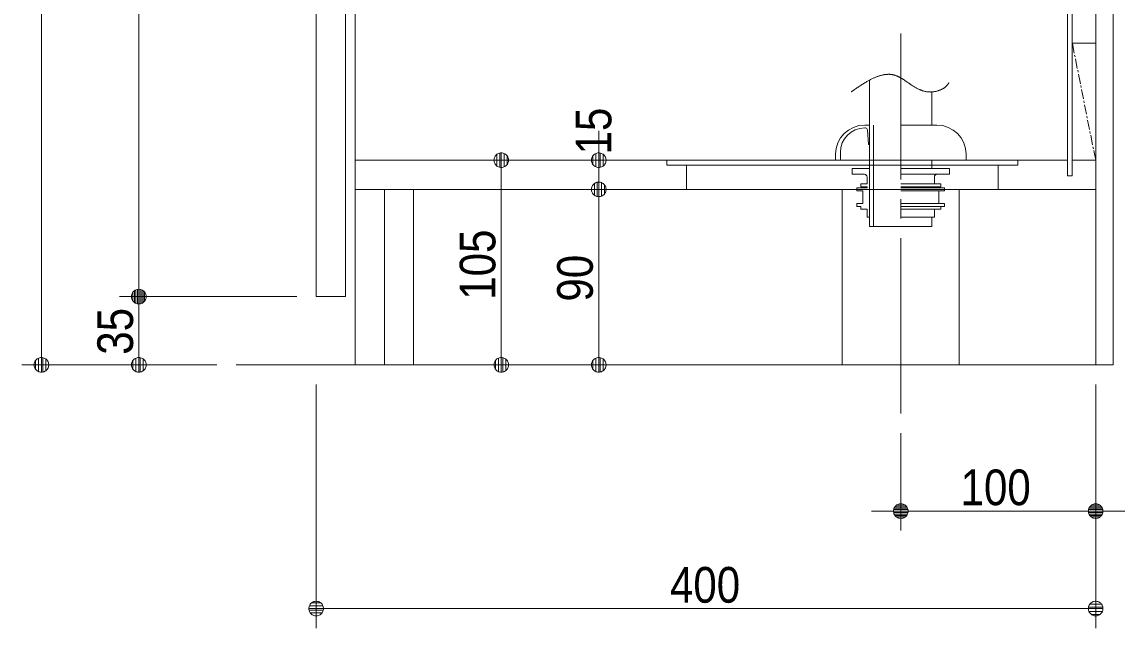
# Model space of a CAD drawing. Units: millimetres, scale not verified. Extents: x -3031 to 3031, y -1522 to 1522.
# Drawn here: x -654 to -92, y -1035 to -724 of the extents above; entities that cross this region are included whole.
import ezdxf
from ezdxf.enums import TextEntityAlignment as Align

# ---------------------------------------------------------------- set-up
doc = ezdxf.new("R2010")
doc.units = ezdxf.units.MM
doc.header["$LTSCALE"] = 10
for name, pattern in [('CHAIN1', [8, 5, -1, 1, -1]), ('CHAIN2', [12, 9, -1, 1, -1]), ('DASHED1', [1.8, 1.2, -0.6])]:
    doc.linetypes.add(name, pattern=pattern)
for name, color, linetype, lineweight in [('0-1_5ボウル・キャビネット', 7, 'Continuous', 9), ('0-2_2寸法-2', 7, 'Continuous', 9), ('0-3_0', 7, 'Continuous', 9), ('0-4_2寸法-1', 7, 'Continuous', 9), ('0-5_4給排水', 7, 'DASHED1', 9)]:
    doc.layers.add(name, color=color, linetype=linetype, lineweight=lineweight)
doc.styles.add('ＭＳ Ｐゴシック', font='')
doc.styles.get('ＭＳ Ｐゴシック').set_extended_font_data('MS PGothic')

# ---------------------------------------------------------------- blocks, each defined once
blk = doc.blocks.new('_Dot')
at = {"layer": '0-3_0'}
for p, q in [((-5, 0), (-10, 0)), ((4.89, 1), (-4.89, 1)), ((3.99, 3), (-3.99, 3)), ((4.58, -1.99), (-4.58, -1.99)), ((3, -3.99), (-3, -3.99))]:
    blk.add_line(p, q, dxfattribs=at)
for points in [[(5, 0), (4.96, 0.63), (4.84, 1.24), (4.65, 1.84), (4.38, 2.41), (4.05, 2.94), (3.64, 3.42), (3.19, 3.85), (2.68, 4.22), (2.13, 4.52), (1.55, 4.76), (0.94, 4.91), (0.31, 4.99), (-0.31, 4.99), (-0.94, 4.91), (-1.55, 4.76), (-2.13, 4.52), (-2.68, 4.22), (-3.19, 3.85), (-3.64, 3.42), (-4.05, 2.94), (-4.38, 2.41), (-4.65, 1.84), (-4.84, 1.24), (-4.96, 0.63), (-5, 0), (0, 0)], [(-5, 0), (-4.96, -0.63), (-4.84, -1.24), (-4.65, -1.84), (-4.38, -2.41), (-4.05, -2.94), (-3.64, -3.42), (-3.19, -3.85), (-2.68, -4.22), (-2.13, -4.52), (-1.55, -4.76), (-0.94, -4.91), (-0.31, -4.99), (0.31, -4.99), (0.94, -4.91), (1.55, -4.76), (2.13, -4.52), (2.68, -4.22), (3.19, -3.85), (3.64, -3.42), (4.05, -2.94), (4.38, -2.41), (4.65, -1.84), (4.84, -1.24), (4.96, -0.63), (5, 0), (0, 0)]]:
    blk.add_lwpolyline(points, close=True, dxfattribs=at)
blk = doc.blocks.new('グループ-10')
at = {"layer": '0-1_5ボウル・キャビネット', "linetype": 'CHAIN1'}
blk.add_line((7910, -7950), (7790, -7350), dxfattribs=at)
at = {"layer": '0-1_5ボウル・キャビネット'}
blk.add_lwpolyline([(7910, -7950), (7790, -7950), (7790, -7350), (7910, -7350)], close=True, dxfattribs=at)
blk = doc.blocks.new('グループ-12')
at = {"layer": '0-5_4給排水', "linetype": 'Continuous'}
for p, q in [((6768.7, -7530), (6768.7, -7530)), ((6775.4, -7527), (6775.4, -7527)), ((6782.1, -7524.2), (6782.1, -7524.2)), ((6788.8, -7521.6), (6788.9, -7521.6)), ((6795.5, -7519.2), (6795.5, -7519.2)), ((6802.2, -7517), (6802.2, -7517)), ((6808.8, -7515.1), (6808.9, -7515.1)), ((6815.5, -7513.5), (6816.6, -7513.2)), ((6821, -7512.3), (6821, -7512.3)), ((6825.4, -7511.5), (6825.4, -7511.5)), ((6829.8, -7510.8), (6829.8, -7510.8)), ((6834.2, -7510.3), (6834.2, -7510.3)), ((6838.5, -7510), (6838.5, -7510)), ((6842.8, -7509.7), (6842.8, -7509.7)), ((6847.1, -7509.6), (6847.1, -7509.6)), ((6851.4, -7509.7), (6851.4, -7509.7)), ((6855.7, -7510), (6855.7, -7510)), ((6864.1, -7510.9), (6865.2, -7511.1)), ((6871.2, -7512.3), (6872.3, -7512.5)), ((6879.9, -7514.7), (6879.9, -7514.7)), ((6883.6, -7515.9), (6883.6, -7515.9)), ((6887.4, -7517.3), (6887.4, -7517.4)), ((6891.1, -7518.9), (6891.1, -7518.9)), ((6894.8, -7520.5), (6894.8, -7520.5)), ((6898.5, -7522.3), (6898.5, -7522.3)), ((6902.2, -7524.1), (6902.2, -7524.1)), ((6905.9, -7526.1), (6905.9, -7526.1)), ((6909.5, -7528.1), (6909.6, -7528.1)), ((6913.2, -7530.2), (6913.2, -7530.2)), ((6681.1, -7582), (6681.1, -7582)), ((6689.3, -7576.5), (6689.4, -7576.5)), ((6697.7, -7570.9), (6697.7, -7570.9)), ((6706.2, -7565.4), (6706.2, -7565.4)), ((6714.7, -7559.9), (6714.8, -7559.9)), ((6723.4, -7554.6), (6723.4, -7554.6)), ((6732.1, -7549.4), (6733.2, -7548.7)), ((6739.8, -7544.9), (6739.9, -7544.9)), ((6753.1, -7537.7), (6755.3, -7536.6)), ((6762, -7533.2), (6762, -7533.2)), ((6916.8, -7532.4), (6916.9, -7532.4)), ((6920.5, -7534.6), (6921.4, -7535.2)), ((6926.9, -7538.7), (6926.9, -7538.7)), ((6932.3, -7542.3), (6932.3, -7542.3)), ((6937.8, -7546), (6937.8, -7546)), ((6943.3, -7549.7), (6943.3, -7549.8)), ((6948.8, -7553.5), (6948.8, -7553.5)), ((6954.3, -7557.3), (6954.3, -7557.3)), ((6959.9, -7561.1), (6959.9, -7561.1)), ((6965.5, -7564.8), (6965.5, -7564.8)), ((6982.6, -7575.6), (6982.6, -7575.6)), ((6988.4, -7578.9), (6988.4, -7578.9)), ((6994.3, -7582.1), (6994.3, -7582.1)), ((7000.3, -7585.1), (7000.3, -7585.2)), ((7123, -7585.1), (7123, -7585.1)), ((7130.6, -7580.5), (7131.8, -7579.7)), ((7135.4, -7577.1), (7135.4, -7577.1)), ((7138.8, -7574.4), (7138.8, -7574.4)), ((7142, -7571.5), (7142, -7571.5)), ((7145.1, -7568.5), (7145.1, -7568.5)), ((7147.9, -7565.3), (7148.4, -7564.8)), ((7151.9, -7560.3), (7152.3, -7559.7)), ((7154.6, -7556.2), (7154.9, -7555.6)), ((6657.3, -7598.3), (6658.7, -7597.3)), ((6663.6, -7594), (6665.1, -7593)), ((6673, -7587.6), (6673, -7587.5)), ((7006.4, -7588), (7007.4, -7588.4)), ((7024, -7594.6), (7025.1, -7595)), ((7031.5, -7596.7), (7031.6, -7596.7)), ((7038.1, -7598.2), (7038.1, -7598.2)), ((7044.8, -7599.2), (7046.1, -7599.4)), ((7052.5, -7600), (7052.7, -7600.1)), ((7064.8, -7600.3), (7064.9, -7600.3)), ((7070, -7770), (7070, -7600.1)), ((7071, -7600), (7071, -7600)), ((7077.2, -7599.4), (7077.2, -7599.4)), ((7083.3, -7598.6), (7083.3, -7598.6)), ((7089.4, -7597.4), (7089.4, -7597.4)), ((7095.4, -7596), (7095.4, -7596)), ((7101.3, -7594.3), (7101.4, -7594.3)), ((7107.2, -7592.3), (7107.2, -7592.3)), ((7112.8, -7590.1), (7112.9, -7590.1)), ((7118.3, -7587.6), (7119, -7587.2)), ((6725, -7770), (6750, -7770)), ((6725, -7785), (6729.3, -7785)), ((6770, -7770), (6770, -8290.1)), ((7095, -7770), (6910, -7770)), ((6575, -7950), (6575, -7920)), ((6600, -7950), (6600, -7910)), ((7245, -7950), (7245, -7920)), ((6575, -7950), (6750, -7950)), ((7245, -7950), (6910, -7950)), ((7070, -7950), (7070, -7992)), ((7082.5, -8037), (7082.5, -8072)), ((7082.5, -8087), (7082.5, -8092)), ((7105, -8107), (7105, -8172)), ((7070, -8288.7), (7070, -8290.1))]:
    blk.add_line(p, q, dxfattribs=at)
for points in [[(7070, -8242), (7070, -8290.1), (6750, -8290.1), (6750, -7539.4)], [(6739.3, -7794.3), (6745, -7870), (6750, -7870)], [(6722.5, -8022), (6660, -8022), (6660, -7992), (6750, -7992)], [(6910, -8022), (7160, -8022), (7160, -7992), (6910, -7992)], [(6750, -8242), (6737.5, -8242), (6737.5, -8202), (6705, -8202), (6705, -8187), (6685, -8187), (6685, -8172), (6715, -8172), (6715, -8107), (6685, -8107), (6685, -8092), (6737.5, -8092), (6737.5, -8087), (6705, -8087), (6705, -8072), (6737.5, -8072), (6737.5, -8037)], [(6910, -8087), (7115, -8087), (7115, -8072), (6910, -8072)], [(6910, -8092), (7135, -8092), (7135, -8107), (6910, -8107)], [(6910, -8172), (7135, -8172), (7135, -8187), (6910, -8187)], [(7115, -8187), (7115, -8202), (6910, -8202)], [(7082.5, -8202), (7082.5, -8242), (6910, -8242)]]:
    blk.add_lwpolyline(points, dxfattribs=at)
for centre, radius, start, end in [((6992.5, -8008), 527.7, 115.0863, 115.8865), ((6869.4, -7745.1), 237.4, 113.3191, 115.0863), ((6947.9, -7927.2), 435.8, 112.3695, 113.3191), ((6857, -7706), 196.6, 110.2811, 112.3695), ((6914, -7860.2), 361, 109.1615, 110.2811), ((6849.1, -7673.4), 163.2, 106.7062, 109.1615), ((6888.5, -7804.3), 299.9, 105.3927, 106.7062), ((6845, -7646.3), 136.1, 102.5228, 105.3927), ((6852.5, -7674.9), 165.6, 100.9711, 102.5228), ((6851, -7666.8), 157.3, 99.3516, 100.9711), ((6849.6, -7658.3), 148.8, 97.6529, 99.3516), ((6848.6, -7650.5), 140.9, 95.8735, 97.6529), ((6847.9, -7643.4), 133.8, 94.0126, 95.8735), ((6847.4, -7637), 127.3, 92.0697, 94.0126), ((6847.2, -7631.1), 121.5, 90.0455, 92.0697), ((6847.2, -7625.9), 116.3, 87.9413, 90.0455), ((6847.4, -7621.4), 111.7, 85.7595, 87.9413), ((6847.7, -7617.4), 107.8, 83.5035, 85.7595), ((6848, -7614.6), 104.9, 81.1866, 83.5035), ((6853.8, -7584.3), 74.1, 76.4452, 81.1866), ((6847.7, -7614.5), 104.8, 74.2852, 76.4452), ((6845.9, -7620.8), 111.5, 72.2537, 74.2852), ((6843.5, -7628.3), 119.3, 70.3464, 72.2537), ((6840.5, -7636.9), 128.4, 68.5651, 70.3464), ((6836.6, -7646.8), 139, 66.9096, 68.5651), ((6831.7, -7658.2), 151.4, 65.3791, 66.9096), ((6825.7, -7671.3), 165.9, 63.9715, 65.3791), ((6818.3, -7686.5), 182.8, 62.6844, 63.9715), ((6809.2, -7704.3), 202.8, 61.5147, 62.6844), ((6797.9, -7725.1), 226.5, 60.4594, 61.5147), ((6783.8, -7750), 255.1, 59.5151, 60.4594), ((6766, -7780.3), 290.1, 58.6785, 59.5151), ((8140.1, -9731.3), 2597.7, 124.1703, 124.3846), ((7631.9, -8982.6), 1692.8, 123.8364, 124.1703), ((7395.3, -8629.5), 1267.7, 123.3851, 123.8364), ((7256.3, -8418.5), 1015.1, 122.8165, 123.3851), ((7162.9, -8273.6), 842.7, 122.1274, 122.8165), ((7095.7, -8166.6), 716.3, 121.3134, 122.1271), ((7043.5, -8080.7), 615.9, 120.3683, 121.3134), ((6935, -7893.1), 399.1, 119.2776, 120.3683), ((7097.4, -8182.7), 731.2, 118.6858, 119.2776), ((6904.9, -7830.9), 330.2, 117.3752, 118.6858), ((6887.3, -7791.3), 286.9, 115.8865, 117.3752), ((6748.5, -7809.1), 323.9, 57.9237, 58.6785), ((6750.4, -7808.1), 322.1, 56.7731, 57.9237), ((6467.7, -8239.7), 838, 56.3282, 56.7731), ((6572.2, -8083), 649.6, 55.7477, 56.3282), ((5671.3, -9406), 2250.2, 55.5793, 55.7477), ((1852.7, -14978.6), 9005.7, 55.53685, 55.57927), ((9215.5, -4250.9), 4005.6, 235.5368, 235.6325), ((7407.1, -6895.3), 802, 235.6325, 236.1126), ((7564.8, -6660.4), 1085, 236.1126, 236.468), ((7178.4, -7243.6), 385.4, 236.468, 237.4702), ((7307.3, -7041.5), 625, 237.4701, 238.0878), ((7109.7, -7358.8), 251.3, 238.0881, 239.6232), ((7201.5, -7202.2), 432.8, 239.624, 240.5126), ((7079, -7418.9), 183.9, 240.5126, 242.6004), ((7145.1, -7291.4), 327.5, 242.6004, 243.7694), ((7064, -7456), 144, 243.7694, 246.4249), ((7083.3, -7514.2), 81.3, 296.0442, 299.2072), ((7046.8, -7448.8), 156.2, 299.2072, 300.8379), ((7088.5, -7518.7), 74.8, 300.8379, 304.2428), ((7092.8, -7522.3), 69.4, 304.2428, 307.8531), ((7053.9, -7472.3), 132.8, 307.8531, 309.7229), ((7098.6, -7526), 62.9, 309.7229, 313.6492), ((7059, -7484.5), 120.2, 313.6492, 315.6875), ((7104.1, -7528.5), 57.2, 315.6875, 319.9548), ((7092.6, -7517.9), 72.9, 319.9548, 322.1786), ((7093.5, -7518.6), 71.7, 322.1786, 324.4399), ((7110.3, -7529.8), 51.6, 324.4399, 329.1463), ((7097.8, -7521.5), 66.6, 329.1473, 331.5784), ((7098.5, -7521.8), 65.8, 331.5784, 332.8094), ((4775.4, -4854.3), 3327.3, 304.402, 304.4423), ((1374.9, 107.3), 9342.4, 304.44227, 304.4784), ((9966.5, -12400.4), 5831.9, 124.38465, 124.4784), ((7076.4, -7430.3), 172.4, 246.4249, 247.9011), ((7072.9, -7438.9), 163.2, 247.9011, 249.4608), ((7069.6, -7447.6), 154, 249.461, 251.1144), ((7067.5, -7453.8), 147.4, 251.1141, 252.8411), ((7055.2, -7497.6), 101.9, 252.8411, 256.5977), ((7076.2, -7409.2), 192.8, 256.5977, 258.5886), ((7056.3, -7508.2), 91.8, 258.5886, 262.805), ((7060.4, -7486.1), 114.2, 262.805, 266.0309), ((7061.4, -7473.6), 126.8, 266.0309, 268.786), ((7061.5, -7470.4), 130, 268.786, 271.4725), ((7061.4, -7467.1), 133.2, 271.4725, 274.1123), ((7061.3, -7465.1), 135.2, 274.1123, 276.7265), ((7061.2, -7464.4), 135.9, 276.7265, 279.3362), ((7061.3, -7465), 135.3, 279.3362, 281.9609), ((7061.8, -7467.2), 133.1, 281.9615, 284.623), ((7062.7, -7470.4), 129.8, 284.623, 287.3411), ((7064, -7474.5), 125.5, 287.3411, 290.1365), ((7065.7, -7479.3), 120.4, 290.1365, 293.0304), ((7068, -7484.6), 114.6, 293.0304, 296.0442), ((6725, -7920), 150, 90, 180), ((6725, -7910), 125, 90, 180), ((6729.3, -7795), 10, 4.2892, 90), ((7095, -7920), 150, 0, 90), ((6722.5, -8037), 15, 0, 90), ((7097.5, -8037), 15, 90, 180)]:
    blk.add_arc(centre, radius, start, end, dxfattribs=at)

msp = doc.modelspace()

# ---------------------------------------------------------------- linework, layer by layer
at = {"layer": '0-1_5ボウル・キャビネット'}
for p, q in [((-102.75, -900), (-102.75, 200)), ((-312.75, -797.5), (-312.75, -810)), ((-152.75, -797.5), (-152.75, -810))]:
    msp.add_line(p, q, dxfattribs=at)
at = {"layer": '0-1_5ボウル・キャビネット', "linetype": 'CHAIN2'}
msp.add_line((-202.75, -925), (-202.75, -730), dxfattribs=at)
at = {"layer": '0-1_5ボウル・キャビネット'}
for points in [[(-543.75, -900), (-93.75, -900), (-93.75, 200)], [(-117.25, -250), (-117.25, -803), (-114.75, -803), (-114.75, -250)]]:
    msp.add_lwpolyline(points, dxfattribs=at)
for points in [[(-487.75, -93), (-502.75, -93), (-502.75, -865), (-487.75, -865)], [(-482.75, -90), (-102.75, -90), (-102.75, -900), (-482.75, -900)], [(-114.77, -803), (-117.23, -803), (-117.23, -795), (-482.75, -795), (-482.75, -810), (-102.75, -810), (-102.75, -795), (-114.77, -795)], [(-322.75, -795), (-142.75, -795), (-142.75, -797.5), (-322.75, -797.5)], [(-467.75, -900), (-452.75, -900), (-452.75, -810), (-467.75, -810)]]:
    msp.add_lwpolyline(points, close=True, dxfattribs=at)
at = {"layer": '0-2_2寸法-2'}
for p, q in [((-357.75, -787.5), (-357.75, -779.99)), ((-357.75, -795), (-357.75, -810)), ((-347.75, -795), (-347.65, -795)), ((-347.75, -810), (-347.65, -810)), ((-357.75, -817.5), (-357.75, -825.01)), ((-102.75, -910), (-102.75, -985)), ((-202.75, -935), (-202.75, -985)), ((-210.25, -975), (-217.76, -975)), ((-202.75, -975), (-102.75, -975)), ((-95.25, -975), (-87.74, -975))]:
    msp.add_line(p, q, dxfattribs=at)
at = {"layer": '0-4_2寸法-1'}
for p, q in [((-643.75, -892.5), (-643.75, -87.5)), ((-593.75, -857.5), (-593.75, -100.5)), ((-397.75, -795), (-397.65, -795)), ((-407.75, -802.5), (-407.75, -892.5)), ((-347.75, -810), (-347.65, -810)), ((-357.75, -817.5), (-357.75, -892.5)), ((-512.75, -865), (-603.75, -865)), ((-512.75, -865), (-603.75, -865)), ((-593.75, -872.5), (-593.75, -892.5)), ((-603.75, -900), (-653.75, -900)), ((-553.75, -900), (-603.75, -900)), ((-397.75, -900), (-397.65, -900)), ((-347.75, -900), (-347.65, -900)), ((-502.75, -910), (-502.75, -1035)), ((-102.75, -910), (-102.75, -985)), ((-202.75, -935), (-202.75, -985)), ((-195.25, -975), (-110.25, -975)), ((-102.75, -985), (-102.75, -1035)), ((-495.25, -1025), (-110.25, -1025))]:
    msp.add_line(p, q, dxfattribs=at)
at = {"layer": '0-5_4給排水', "linetype": 'Continuous'}
for p, q in [((-232.75, -810), (-232.75, -900)), ((-172.75, -810), (-172.75, -900))]:
    msp.add_line(p, q, dxfattribs=at)

# ---------------------------------------------------------------- block references
at = {"layer": '0-1_5ボウル・キャビネット', "xscale": 0.1, "yscale": 0.1}
msp.add_blockref('グループ-10', (-893.75, 0), dxfattribs=at)
at = {"layer": '0-2_2寸法-2', "xscale": 0.7503418, "yscale": 0.7503418}
for p, rotation in [((-357.75, -795), 270), ((-357.75, -810), 90), ((-102.75, -975), 180)]:
    msp.add_blockref('_Dot', p, dxfattribs=dict(at, rotation=rotation))
msp.add_blockref('_Dot', (-202.75, -975), dxfattribs=at)
at = {"layer": '0-4_2寸法-1', "xscale": 0.7503418, "yscale": 0.7503418}
for p, rotation in [((-407.75, -795), 90), ((-357.75, -810), 90), ((-593.75, -865), 270), ((-593.75, -865), 90), ((-643.75, -900), 270), ((-593.75, -900), 270), ((-407.75, -900), 270), ((-357.75, -900), 270), ((-202.75, -975), 180), ((-502.75, -1025), 180)]:
    msp.add_blockref('_Dot', p, dxfattribs=dict(at, rotation=rotation))
for p in [(-102.75, -975), (-102.75, -1025)]:
    msp.add_blockref('_Dot', p, dxfattribs=at)
at = {"layer": '0-5_4給排水', "xscale": 0.1, "yscale": 0.1}
msp.add_blockref('グループ-12', (-893.75, 0), dxfattribs=at)

# ---------------------------------------------------------------- texts
at = {"layer": '0-2_2寸法-2', "style": 'ＭＳ Ｐゴシック', "width": 0.9}
msp.add_text('15', height=18.33, rotation=90, dxfattribs=at).set_placement((-345.77, -792.08), align=Align.BOTTOM_LEFT)
at = {"layer": '0-4_2寸法-1', "style": 'ＭＳ Ｐゴシック', "width": 0.9}
for s, p in [('105', (-405.27, -866.61)), ('90', (-355.27, -867.54)), ('35', (-591.22, -894.8))]:
    msp.add_text(s, height=18.33, rotation=90, dxfattribs=at).set_placement(p, align=Align.BOTTOM_LEFT)
for s, p in [('100', (-172.06, -977.48)), ('400', (-321.19, -1027.48))]:
    msp.add_text(s, height=18.33, dxfattribs=at).set_placement(p, align=Align.BOTTOM_LEFT)

doc.saveas('drawing.dxf')
